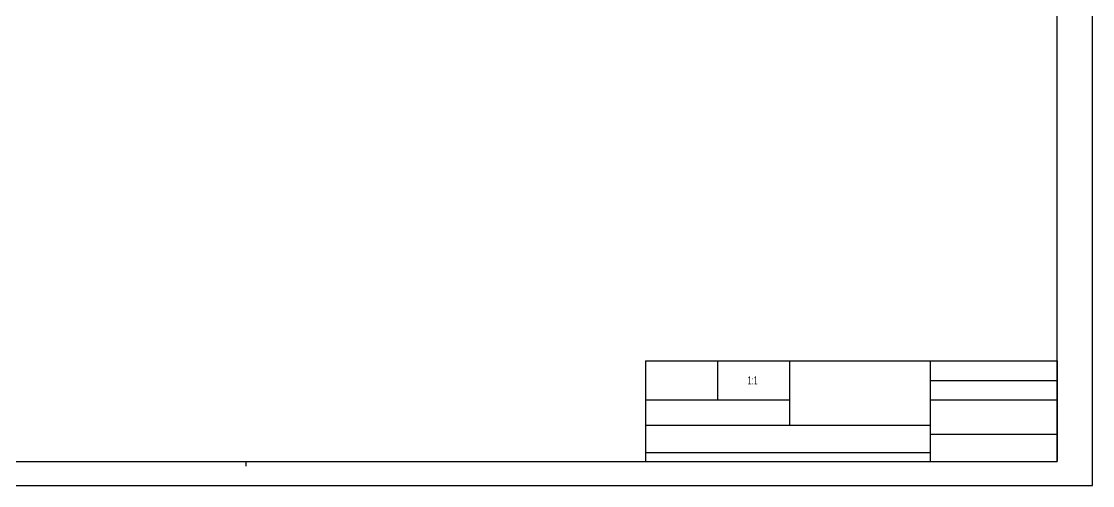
# Model space of a CAD drawing. Header units: millimetres. Extents: x 1211 to 2052, y 913 to 1507.
# Drawn here: x 1584.1 to 2052.3, y 913.3 to 1116.4 of the extents above; entities that cross this region are included whole.
import ezdxf
from ezdxf.enums import TextEntityAlignment as Align

# ---------------------------------------------------------------- set-up
doc = ezdxf.new("R2010")
doc.units = ezdxf.units.MM
doc.styles.get("Standard").update_dxf_attribs({"font": 'arial.ttf'})

msp = doc.modelspace()

# ---------------------------------------------------------------- linework, layer by layer
at = {"color": 7, "linetype": 'Continuous'}
for p, q in [((2052.34, 913.322), (2052.34, 1507.322)), ((2036.84, 923.822), (2036.84, 1496.822)), ((1226.84, 923.822), (2036.84, 923.822)), ((1211.34, 913.322), (2052.34, 913.322))]:
    msp.add_line(p, q, dxfattribs=at)
at = {"linetype": 'Continuous'}
for p, q in [((1856.84, 967.822), (2036.84, 967.822)), ((1856.84, 967.822), (1856.84, 923.822)), ((1856.84, 967.822), (2036.84, 967.822)), ((1856.84, 967.822), (1856.84, 923.822)), ((1888.34, 967.822), (1888.34, 950.822)), ((1919.84, 967.822), (1919.84, 939.822)), ((1981.34, 967.822), (1981.34, 923.822)), ((2036.84, 967.822), (2036.84, 923.822)), ((1981.34, 959.322), (2036.84, 959.322)), ((1856.84, 950.822), (1919.84, 950.822)), ((1981.34, 950.822), (2036.84, 950.822)), ((1856.84, 939.822), (1981.34, 939.822)), ((1981.34, 935.822), (2036.84, 935.822)), ((1856.84, 927.822), (1981.34, 927.822)), ((1856.84, 923.822), (2036.84, 923.822))]:
    msp.add_line(p, q, dxfattribs=at)
at = {"color": 2, "linetype": 'Continuous'}
msp.add_line((1682.34, 921.822), (1682.34, 923.822), dxfattribs=at)

# ---------------------------------------------------------------- texts
at = {"linetype": 'Continuous', "width": 0.6}
msp.add_text('1:1', height=3.5, dxfattribs=at).set_placement((1903.715, 957.572), align=Align.CENTER)

doc.saveas('drawing.dxf')
